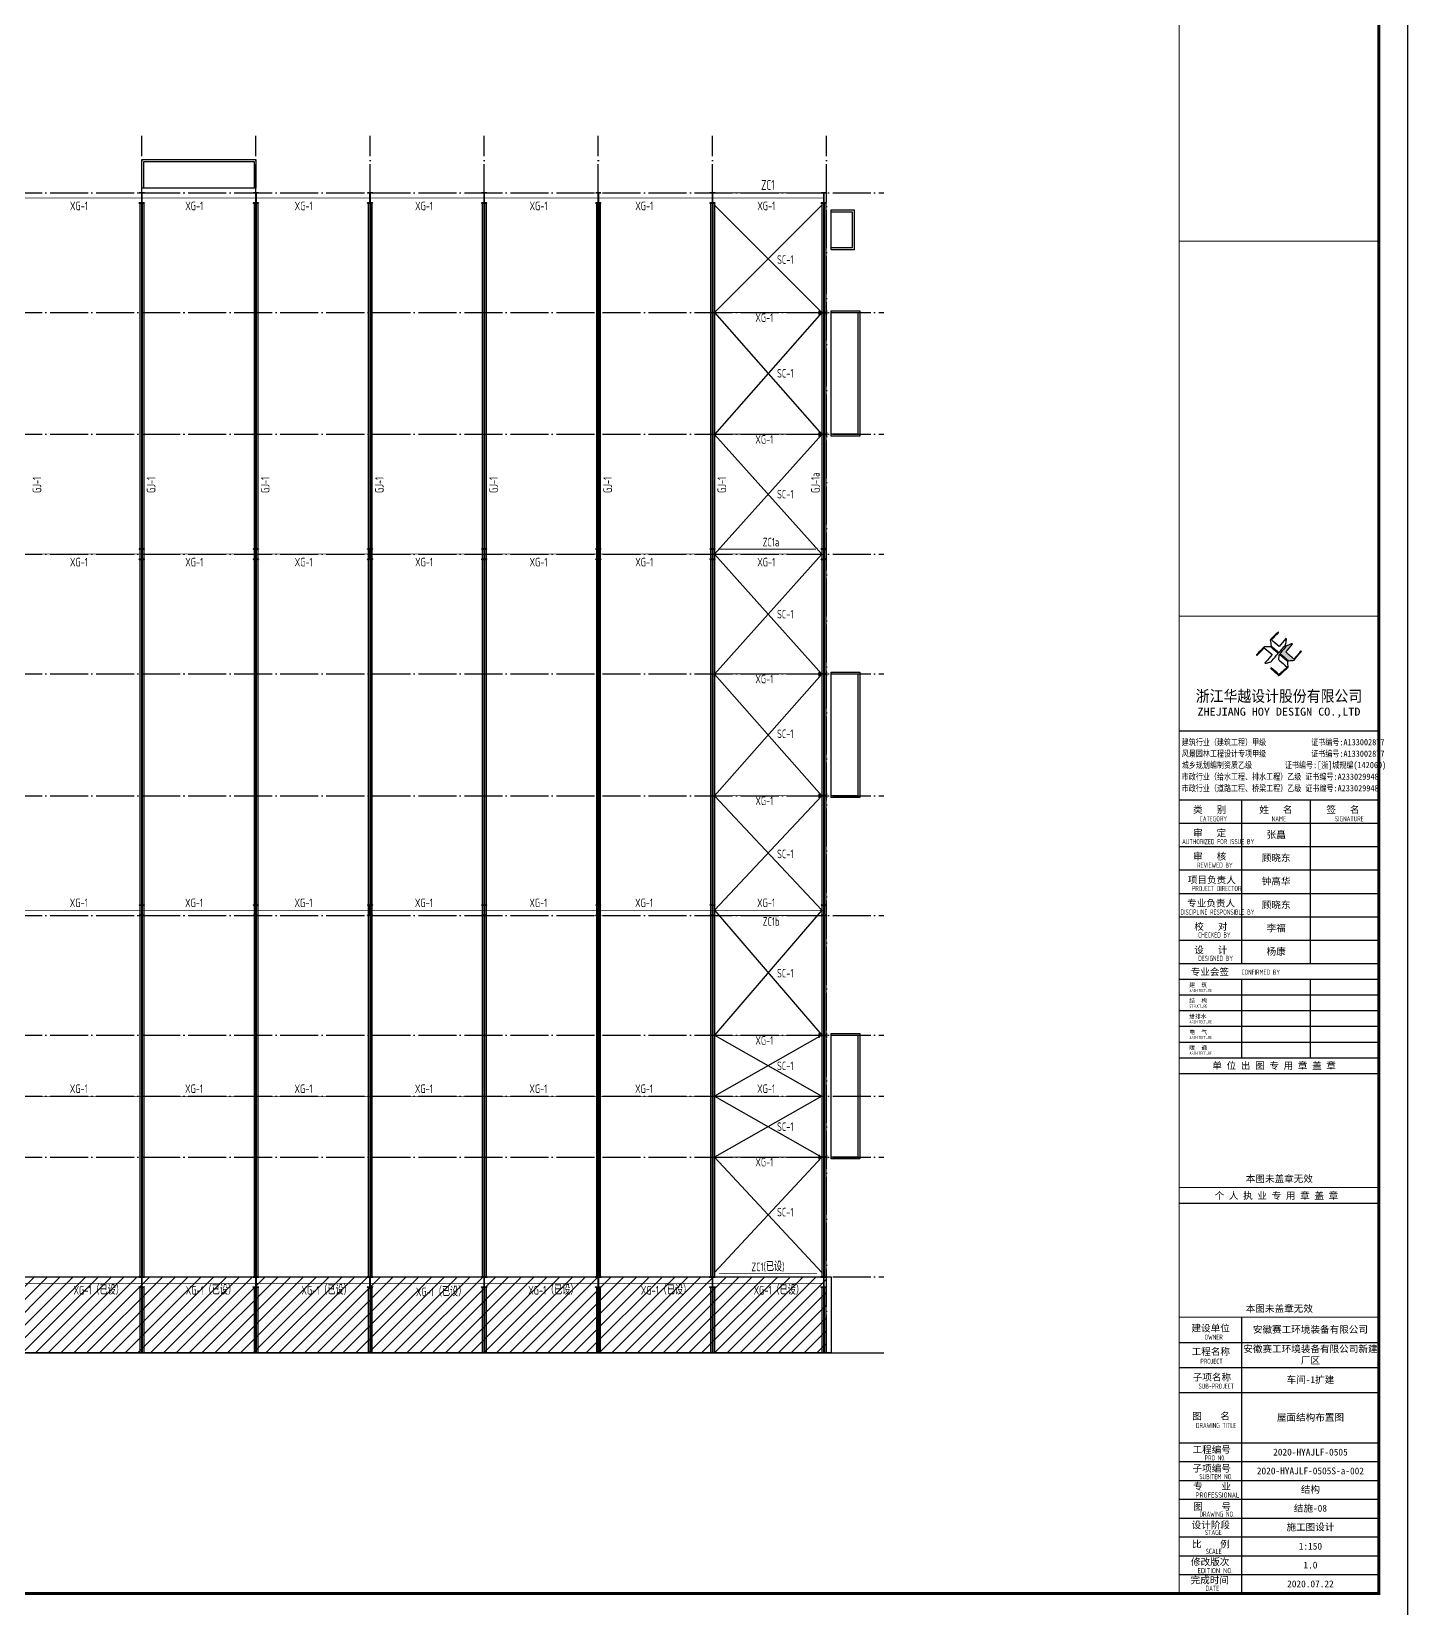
# Model space of a CAD drawing. Extents: x 2303022 to 2899168, y 17226141 to 18257813.
# Drawn here: x 2457521 to 2529847, y 17676006 to 17758917 of the extents above; entities that cross this region are included whole.
import ezdxf
from ezdxf.enums import TextEntityAlignment as Align

# ---------------------------------------------------------------- set-up
doc = ezdxf.new("R2010")
doc.units = 0
doc.header["$LTSCALE"] = 1000
doc.header["$MEASUREMENT"] = 0
doc.linetypes.add('DOTE', pattern=[2.42, 2, -0.2, 0.02, -0.2])
for name, color, linetype in [('0 -  屋顶线', 150, 'Continuous'), ('3T_WOOD', 21, 'Continuous'), ('DIM_LEAD', 145, 'Continuous'), ('DIM_SYMB', 165, 'Continuous'), ('DOTE', 1, 'DOTE'), ('PUB_TEXT', 7, 'Continuous'), ('PUB_TITLE', 4, 'Continuous'), ('TK', 4, 'Continuous')]:
    doc.layers.add(name, color=color, linetype=linetype)
doc.layers.add('Pkpm_柱子', color=3, linetype='Continuous', lineweight=35)
doc.styles.add('-宋体', font='', dxfattribs={"width": 0.8})
doc.styles.add('HT', font='simhei.ttf', dxfattribs={"width": 0.7})
doc.styles.add('TSSD_Dimension', font='Tssdeng.shx', dxfattribs={"width": 0.7, "bigfont": 'hztxt.shx'})
doc.styles.add('TSSD_REIN', font='tssdeng.shx', dxfattribs={"width": 0.7, "bigfont": 'tssdchn.shx'})
doc.styles.add('图签宋体', font='', dxfattribs={"height": 300})
doc.styles.add('图签黑体', font='simhei.ttf', dxfattribs={"height": 550})
doc.styles.get('-宋体').set_extended_font_data('SimSun')
doc.styles.get('图签宋体').set_extended_font_data('NSimSun')

# ---------------------------------------------------------------- blocks, each defined once
blk = doc.blocks.new('3QW423213321321')
at = {"color": 35, "linetype": 'ByBlock', "ltscale": 3}
for p, q in [((2391365, 17749890), (2391365, 17693440)), ((2391445, 17749890), (2391445, 17693440)), ((2391485, 17749890), (2391485, 17693440)), ((2391565, 17749890), (2391565, 17693440)), ((2391365, 17692890), (2391365, 17689440)), ((2391445, 17692890), (2391445, 17689440)), ((2391485, 17692890), (2391485, 17689440)), ((2391565, 17692890), (2391565, 17689440))]:
    blk.add_line(p, q, dxfattribs=at)
blk = doc.blocks.new('2Q31A321321')
at = {"layer": 'PUB_TEXT', "style": 'TSSD_Dimension', "width": 0.7}
for p in [(2394167, 17749521), (2399619, 17749521), (2405429, 17749521), (2411509, 17749521), (2417632, 17749521), (2423581, 17749521), (2429563, 17749521), (2435554, 17749521), (2441576, 17749521), (2447526, 17749521), (2453509, 17749521), (2459541, 17749521), (2465602, 17749521), (2471353, 17749521), (2477682, 17749521), (2483700, 17749521), (2489256, 17749521), (2495671, 17749521)]:
    blk.add_text('XG-1', height=450, dxfattribs=at).set_placement(p)
blk = doc.blocks.new('A$C053D6479')
at = {"layer": 'PUB_TITLE'}
h = blk.add_hatch(color=256, dxfattribs=at)
h.dxf.hatch_style = 1
edge = h.paths.add_edge_path()
edge.add_spline(control_points=[(1026, 827), (1105, 920), (1188, 1008), (1266, 1102)], knot_values=[13, 13, 13, 13, 14, 14, 14, 14], degree=3, periodic=0)
edge.add_spline(control_points=[(1266, 1102), (1258, 1111), (1249, 1119), (1239, 1116)], knot_values=[12, 12, 12, 12, 13, 13, 13, 13], degree=3, periodic=0)
edge.add_spline(control_points=[(1239, 1116), (1210, 1107), (1179, 1092), (1144, 1077)], knot_values=[11, 11, 11, 11, 12, 12, 12, 12], degree=3, periodic=0)
edge.add_spline(control_points=[(1144, 1077), (1109, 1063), (1069, 1053), (1047, 1038)], knot_values=[10, 10, 10, 10, 11, 11, 11, 11], degree=3, periodic=0)
edge.add_spline(control_points=[(1047, 1038), (1028, 1026), (1007, 992), (991, 972)], knot_values=[9, 9, 9, 9, 10, 10, 10, 10], degree=3, periodic=0)
edge.add_spline(control_points=[(991, 972), (942, 913), (899, 868), (849, 810)], knot_values=[8, 8, 8, 8, 9, 9, 9, 9], degree=3, periodic=0)
edge.add_spline(control_points=[(849, 810), (842, 801), (822, 776), (822, 775)], knot_values=[7, 7, 7, 7, 8, 8, 8, 8], degree=3, periodic=0)
edge.add_spline(control_points=[(822, 775), (823, 771), (848, 752), (859, 744)], knot_values=[6, 6, 6, 6, 7, 7, 7, 7], degree=3, periodic=0)
edge.add_spline(control_points=[(859, 744), (949, 670), (1035, 592), (1122, 521)], knot_values=[5, 5, 5, 5, 6, 6, 6, 6], degree=3, periodic=0)
edge.add_spline(control_points=[(1122, 521), (1153, 527), (1185, 530), (1217, 533)], knot_values=[4, 4, 4, 4, 5, 5, 5, 5], degree=3, periodic=0)
edge.add_spline(control_points=[(1217, 533), (1246, 535), (1293, 532), (1316, 542)], knot_values=[3, 3, 3, 3, 4, 4, 4, 4], degree=3, periodic=0)
edge.add_spline(control_points=[(1316, 542), (1327, 547), (1338, 565), (1349, 579)], knot_values=[2, 2, 2, 2, 3, 3, 3, 3], degree=3, periodic=0)
edge.add_spline(control_points=[(1349, 579), (1423, 670), (1507, 759), (1572, 848)], knot_values=[1, 1, 1, 1, 2, 2, 2, 2], degree=3, periodic=0)
edge.add_spline(control_points=[(1572, 848), (1564, 852), (1561, 861), (1551, 862)], knot_values=[0, 0, 0, 0, 1, 1, 1, 1], degree=3, periodic=0)
edge.add_spline(control_points=[(1551, 862), (1469, 769), (1393, 671), (1310, 579)], knot_values=[15, 15, 15, 15, 16, 16, 16, 16], degree=3, periodic=0)
edge.add_spline(control_points=[(1310, 579), (1216, 662), (1118, 742), (1026, 827)], knot_values=[14, 14, 14, 14, 15, 15, 15, 15], degree=3, periodic=0)
at = {"layer": 'TK'}
for points, knots in [([(1031, 1298), (1066, 1286), (1054, 1262), (1045, 1224), (1036, 1188), (1031, 1158), (1024, 1121), (1020, 1104), (1017, 1085), (1012, 1071), (1004, 1052), (976, 1026), (956, 1003), (906, 946), (866, 899), (814, 839), (806, 829), (789, 806), (787, 806), (777, 804), (728, 856), (719, 864), (651, 922), (580, 978), (514, 1036), (509, 1106), (488, 1176), (479, 1247), (570, 1343), (663, 1436), (758, 1526), (764, 1523), (768, 1518), (774, 1515), (693, 1422), (599, 1343), (520, 1249), (607, 1171), (698, 1096), (789, 1021), (874, 1109), (950, 1206), (1031, 1298)], [0, 0, 0, 0, 1, 1, 1, 2, 2, 2, 3, 3, 3, 4, 4, 4, 5, 5, 5, 6, 6, 6, 7, 7, 7, 8, 8, 8, 9, 9, 9, 10, 10, 10, 11, 11, 11, 12, 12, 12, 13, 13, 13, 14, 14, 14, 14]), ([(1551, 862), (1561, 861), (1564, 852), (1572, 848), (1507, 759), (1423, 670), (1349, 579), (1338, 565), (1327, 547), (1316, 542), (1293, 532), (1246, 535), (1217, 533), (1185, 530), (1153, 527), (1122, 521), (1035, 592), (949, 670), (859, 744), (848, 752), (823, 771), (822, 775), (822, 776), (842, 801), (849, 810), (899, 868), (942, 913), (991, 972), (1007, 992), (1028, 1026), (1047, 1038), (1069, 1053), (1109, 1063), (1144, 1077), (1179, 1092), (1210, 1107), (1239, 1116), (1249, 1119), (1258, 1111), (1266, 1102), (1188, 1008), (1105, 920), (1026, 827), (1118, 742), (1216, 662), (1310, 579), (1393, 671), (1469, 769), (1551, 862)], [0, 0, 0, 0, 1, 1, 1, 2, 2, 2, 3, 3, 3, 4, 4, 4, 5, 5, 5, 6, 6, 6, 7, 7, 7, 8, 8, 8, 9, 9, 9, 10, 10, 10, 11, 11, 11, 12, 12, 12, 13, 13, 13, 14, 14, 14, 15, 15, 15, 16, 16, 16, 16]), ([(555, 949), (624, 891), (699, 833), (760, 773), (689, 691), (614, 604), (539, 517), (529, 505), (516, 487), (506, 482), (492, 475), (469, 472), (452, 467), (416, 456), (383, 448), (342, 438), (323, 433), (297, 422), (293, 440), (291, 452), (313, 470), (322, 480), (400, 566), (477, 652), (553, 736), (460, 815), (366, 894), (270, 970), (183, 883), (101, 791), (16, 703), (-18, 714), (9, 735), (28, 755), (103, 838), (192, 930), (266, 1005), (319, 1009), (387, 1005), (442, 1007), (456, 1008), (472, 1011), (485, 1007), (507, 1000), (534, 967), (555, 949)], [0, 0, 0, 0, 1, 1, 1, 2, 2, 2, 3, 3, 3, 4, 4, 4, 5, 5, 5, 6, 6, 6, 7, 7, 7, 8, 8, 8, 9, 9, 9, 10, 10, 10, 11, 11, 11, 12, 12, 12, 13, 13, 13, 14, 14, 14, 15, 15, 15, 15]), ([(1097, 490), (1100, 425), (1106, 361), (1107, 294), (1018, 207), (925, 121), (830, 33), (818, 21), (800, 0), (787, 0), (768, -1), (725, 49), (712, 60), (662, 103), (616, 143), (568, 186), (545, 207), (518, 224), (499, 250), (501, 259), (511, 261), (516, 267), (609, 192), (696, 111), (785, 33), (883, 118), (977, 208), (1070, 298), (992, 373), (892, 456), (803, 534), (791, 544), (768, 561), (766, 569), (761, 588), (776, 634), (780, 655), (785, 690), (788, 721), (795, 746), (897, 661), (998, 576), (1097, 490)], [0, 0, 0, 0, 1, 1, 1, 2, 2, 2, 3, 3, 3, 4, 4, 4, 5, 5, 5, 6, 6, 6, 7, 7, 7, 8, 8, 8, 9, 9, 9, 10, 10, 10, 11, 11, 11, 12, 12, 12, 13, 13, 13, 14, 14, 14, 14])]:
    blk.add_open_spline(points, degree=3, knots=knots, dxfattribs=at)
blk = doc.blocks.new('GeYuanFrame_73468082', base_point=(20.09, 4.53))
at = {"layer": 'PUB_TITLE'}
for points in [[(1013.09, 235.33), (1013.09, 292.73)], [(1037.09, 235.33), (1037.09, 292.73)], [(1013.09, 202.33), (1013.09, 229.83)], [(1037.09, 202.33), (1037.09, 229.83)], [(1013.09, 14.53), (1013.09, 111.33)]]:
    blk.add_lwpolyline(points, dxfattribs=at)
at = {"layer": 'TK'}
for p, q in [((991.09, 316.93), (1061.09, 316.93)), ((991.09, 284.53), (1061.09, 284.53)), ((991.09, 276.33), (1061.09, 276.33)), ((991.09, 268.13), (1061.09, 268.13)), ((991.09, 259.93), (1061.09, 259.93)), ((991.09, 251.73), (1061.09, 251.73)), ((991.09, 243.53), (1061.09, 243.53)), ((991.09, 235.33), (1061.09, 235.33)), ((991.09, 235.33), (1061.09, 235.33)), ((991.09, 102.53), (1061.09, 102.53)), ((991.09, 93.73), (1061.09, 93.73)), ((991.09, 84.93), (1013.09, 84.93)), ((991.09, 84.93), (1061.09, 84.93)), ((991.09, 67.37), (1061.09, 67.37)), ((991.09, 67.33), (1061.09, 67.33)), ((991.09, 60.77), (1061.09, 60.77)), ((991.09, 54.17), (1061.09, 54.17)), ((991.09, 47.57), (1061.09, 47.57)), ((991.09, 40.97), (1061.09, 40.97)), ((991.09, 34.37), (1061.09, 34.37)), ((991.09, 27.77), (1061.09, 27.77)), ((991.09, 21.17), (1061.09, 21.17)), ((991.09, 14.53), (1061.09, 14.53))]:
    blk.add_line(p, q, dxfattribs=at)
blk.add_lwpolyline([(20.09, 4.53), (20.09, 598.53), (1071.09, 598.53), (1071.09, 4.53)], close=True, dxfattribs=at)
at = {"layer": 'TK', "const_width": 1}
blk.add_lwpolyline([(45.09, 588.53), (1061.09, 588.53), (1061.09, 14.53), (45.09, 14.53)], close=True, dxfattribs=at)
at = {"layer": 'TK'}
for points, const_width in [([(991.09, 588.53), (991.09, 14.53)], 0.4), ([(991.09, 488.5), (1061.09, 488.5)], 0.35), ([(991.09, 357.14), (1061.09, 357.14)], 0.35), ([(991.09, 292.73), (1061.09, 292.73)], 0.35), ([(991.09, 292.73), (1061.09, 292.73)], 0.35), ([(991.09, 235.33), (1061.09, 235.33)], 0.35), ([(991.09, 202.33), (1061.09, 202.33)], 0.35), ([(991.09, 156.83), (1061.09, 156.83)], 0.35), ([(991.09, 111.33), (1061.09, 111.33)], 0.35), ([(991.09, 67.37), (1061.09, 67.37)], 0.35)]:
    blk.add_lwpolyline(points, dxfattribs=dict(at, const_width=const_width))
for points in [[(991.09, 292.73), (1061.09, 292.73)], [(991.09, 235.33), (1061.09, 235.33)], [(991.09, 229.83), (1061.09, 229.83)], [(991.09, 224.33), (1061.09, 224.33)], [(991.09, 218.83), (1061.09, 218.83)], [(991.09, 213.33), (1061.09, 213.33)], [(991.09, 207.83), (1061.09, 207.83)], [(991.09, 202.33), (1061.09, 202.33)], [(991.09, 196.83), (1061.09, 196.83)], [(991.09, 151.33), (1061.09, 151.33)]]:
    blk.add_lwpolyline(points, dxfattribs=at)
at = {"layer": 'PUB_TITLE', "xscale": 0.01000000000021828, "yscale": 0.01000000000021828, "zscale": 0.01}
blk.add_blockref('A$C053D6479', (1018.19, 336.27), dxfattribs=at)
at = {"layer": 'TK'}
for s, height, style, width, p in [('浙江华越设计股份有限公司', 3.96, 'HT', 0.9, (1026.07, 329.16)), ('ZHEJIANG HOY DESIGN CO.,LTD', 2.8, '图签黑体', 1.11, (1026.06, 323.29))]:
    blk.add_text(s, height=height, dxfattribs=dict(at, style=style, width=width)).set_placement(p, align=Align.MIDDLE)
for s, height, style, width, p in [('建筑行业（建筑工程）甲级           证书编号:A133002877', 2.2, '-宋体', 0.8, (992, 311.83)), ('风景园林工程设计专项甲级           证书编号:A133002877', 2.2, '-宋体', 0.8, (992, 307.81)), ('城乡规划编制资质乙级        证书编号:[浙]城规编(142069)', 2.2, '-宋体', 0.8, (992, 303.82)), ('市政行业（给水工程、排水工程）乙级 证书编号:A233029948', 2.2, '-宋体', 0.8, (992, 299.74)), ('市政行业（道路工程、桥梁工程）乙级 证书编号:A233029948', 2.2, '-宋体', 0.8, (992, 295.69)), ('CATEGORY', 1.8, 'TSSD_REIN', 0.7, (998.32, 285.17)), ('NAME', 1.8, 'TSSD_REIN', 0.7, (1023.51, 285.17)), ('SIGNATURE', 1.8, 'TSSD_REIN', 0.7, (1045.66, 285.17)), ('AUTHORIZED FOR ISSUE BY', 1.8, 'TSSD_REIN', 0.7, (992.12, 277.17)), ('REVIEWED BY', 1.8, 'TSSD_REIN', 0.7, (997.36, 268.91)), ('PROJECT DIRECTOR', 1.8, 'TSSD_REIN', 0.7, (995.55, 260.74)), ('DISCIPLINE RESPONSIBLE BY', 1.8, 'TSSD_REIN', 0.7, (991.57, 252.48)), ('CHECKED BY', 1.8, 'TSSD_REIN', 0.7, (997.75, 244.44)), ('DESIGNED BY', 1.8, 'TSSD_REIN', 0.7, (997.76, 236.27)), ('CONFIRMED BY', 1.8, 'TSSD_REIN', 0.7, (1012.94, 231.42)), ('ARCHITECTURE', 1.08, 'TSSD_REIN', 0.7, (994.65, 225.34)), ('STRUCTURE', 1.08, 'TSSD_REIN', 0.7, (994.65, 219.84)), ('ARCHITECTURE', 1.08, 'TSSD_REIN', 0.7, (994.65, 214.34)), ('ARCHITECTURE', 1.08, 'TSSD_REIN', 0.7, (994.65, 208.84)), ('ARCHITECTURE', 1.08, 'TSSD_REIN', 0.7, (994.65, 203.34)), ('OWNER', 1.8, 'TSSD_REIN', 0.7, (999.98, 103.48)), ('PROJECT', 1.8, 'TSSD_REIN', 0.7, (998.52, 95.02)), ('SUB-PROJECT', 1.8, 'TSSD_REIN', 0.7, (997.86, 86.3)), ('DRAWING TITLE', 1.8, 'TSSD_REIN', 0.7, (996.97, 72.53)), ('PRO N0.', 1.8, 'TSSD_REIN', 0.7, (1000.01, 61.15)), ('SUBITEM NO.', 1.8, 'TSSD_REIN', 0.7, (998.15, 54.58)), ('PROFESSIONAL', 1.8, 'TSSD_REIN', 0.8, (996.88, 48.15)), ('DRAWING NO.', 1.8, 'TSSD_REIN', 0.7, (998.19, 41.45)), ('STAGE', 1.8, 'TSSD_REIN', 0.7, (1000.09, 35.03)), ('SCALE', 1.8, 'TSSD_REIN', 0.7, (1000.38, 28.42)), ('EDITION NO.', 1.8, 'TSSD_REIN', 0.8, (997.53, 21.64)), ('DATE', 1.8, 'TSSD_REIN', 0.7, (1000.33, 15.45))]:
    blk.add_text(s, height=height, dxfattribs=dict(at, style=style, width=width)).set_placement(p)
at = {"layer": 'TK', "style": '图签宋体'}
for s, height, p in [('类   别', 2.4, (995.97, 288.09)), ('姓   名', 2.4, (1019.2, 288.09)), ('签   名', 2.4, (1042.68, 288.09)), ('审   定', 2.4, (995.97, 279.89)), ('审   核', 2.4, (995.97, 271.69)), ('项目负责人', 2.4, (994.13, 263.49)), ('专业负责人', 2.4, (993.89, 255.29)), ('校   对', 2.4, (996.38, 247.09)), ('设   计', 2.4, (996.36, 238.89)), ('专业会签', 2.4, (995.12, 231.24)), ('建  筑', 1.44, (994.61, 227.11)), ('结  构', 1.44, (994.61, 221.61)), ('给排水', 1.44, (994.61, 216.11)), ('电  气', 1.44, (994.61, 210.61)), ('暖  通', 1.44, (994.61, 205.11)), ('单 位 出 图 专 用 章 盖 章', 2.4, (1002.72, 198.35)), ('本图未盖章无效', 2.4, (1014.43, 158.7)), ('个 人 执 业 专 用 章 盖 章', 2.4, (1003.52, 152.77)), ('本图未盖章无效', 2.4, (1014.43, 113.2)), ('建设单位', 2.4, (995.39, 106.33)), ('工程名称', 2.4, (995.47, 98.12)), ('子项名称', 2.4, (995.85, 89.14)), ('图    名', 2.4, (995.63, 75.5)), ('工程编号', 2.4, (995.77, 63.77)), ('子项编号', 2.4, (995.77, 57.19)), ('专    业', 2.4, (996.01, 50.88)), ('图    号', 2.4, (996.02, 43.77)), ('设计阶段', 2.4, (995.45, 37.32)), ('比    例', 2.4, (995.59, 30.63)), ('修改版次', 2.4, (995.24, 24.41)), ('完成时间', 2.4, (995.11, 18.02))]:
    blk.add_text(s, height=height, dxfattribs=at).set_placement(p)
at = {"layer": 'TK', "char_height": 2.4, "attachment_point": 5, "style": '图签宋体'}
for s, insert, width in [('张矗', (1025.09, 280.4), 24), ('顾晓东', (1025.09, 272.23), 24), ('钟高华', (1025.09, 264.03), 24), ('顾晓东', (1025.09, 255.76), 24), ('李福', (1025.09, 247.63), 24), ('杨康', (1025.09, 239.43), 24), ('安徽赛工环境装备有限公司', (1037.09, 106.93), 48), ('安徽赛工环境装备有限公司新建厂区', (1037.09, 98.13), 48), ('车间-1扩建', (1037.09, 89.33), 48), ('屋面结构布置图', (1037.09, 76.13), 48), ('2020-HYAJLF-0505', (1037.09, 64.07), 48), ('2020-HYAJLF-0505S-a-002', (1037.09, 57.47), 48), ('结构', (1037.09, 50.87), 48), ('结施-08', (1037.09, 44.27), 48), ('施工图设计', (1037.09, 37.67), 48), ('1:150', (1037.09, 31.07), 48), ('1.0', (1037.09, 24.47), 48), ('2020.07.22', (1037.09, 17.88), 48)]:
    blk.add_mtext(s, dxfattribs=dict(at, insert=insert, width=width))

msp = doc.modelspace()

# ---------------------------------------------------------------- hatches: boundary and pattern name
h = msp.add_hatch()
h.set_pattern_fill('ANSI31', color=250, scale=300, style=0)
h.set_pattern_definition([(45, (310522.7, -1193363.1), (-336.759605, 336.759605), [])])
h.paths.add_polyline_path([(2499314.6, 17693440.1), (2391314.6, 17693440.1), (2391314.6, 17689440.1), (2445201.1, 17689440.1), (2445277.6, 17689650.1), (2445351.6, 17689230.1), (2445426.1, 17689440.1), (2499314.6, 17689440.1)])
h.paths.add_polyline_path([(2444107.4, 17691018.1), (2444863.5, 17691018.1), (2444863.5, 17692265.6), (2444107.4, 17692265.6)], flags=24)
h.paths.add_polyline_path([(2442734.1, 17690994.4), (2444535.6, 17690994.4), (2444535.6, 17692315.9), (2442734.1, 17692315.9)], flags=24)
h.paths.add_polyline_path([(2441725.7, 17691018.1), (2443162.2, 17691018.1), (2443162.2, 17692265.6), (2441725.7, 17692265.6)], flags=24)
h.paths.add_polyline_path([(2440347.6, 17690978.2), (2442158.6, 17690978.2), (2442158.6, 17692328.2), (2440347.6, 17692328.2)], flags=24)
at = {"layer": 'Pkpm_柱子'}
for points in [[(2463444.6, 17749890.1), (2463444.6, 17749902.1), (2463319.6, 17749902.1), (2463319.6, 17750428.1), (2463444.6, 17750428.1), (2463444.6, 17750440.1), (2463184.6, 17750440.1), (2463184.6, 17750428.1), (2463309.6, 17750428.1), (2463309.6, 17749902.1), (2463184.6, 17749902.1), (2463184.6, 17749890.1)], [(2469444.6, 17749890.1), (2469444.6, 17749902.1), (2469319.6, 17749902.1), (2469319.6, 17750428.1), (2469444.6, 17750428.1), (2469444.6, 17750440.1), (2469184.6, 17750440.1), (2469184.6, 17750428.1), (2469309.6, 17750428.1), (2469309.6, 17749902.1), (2469184.6, 17749902.1), (2469184.6, 17749890.1)], [(2475444.6, 17749890.1), (2475444.6, 17749902.1), (2475319.6, 17749902.1), (2475319.6, 17750428.1), (2475444.6, 17750428.1), (2475444.6, 17750440.1), (2475184.6, 17750440.1), (2475184.6, 17750428.1), (2475309.6, 17750428.1), (2475309.6, 17749902.1), (2475184.6, 17749902.1), (2475184.6, 17749890.1)], [(2481444.6, 17749890.1), (2481444.6, 17749902.1), (2481319.6, 17749902.1), (2481319.6, 17750428.1), (2481444.6, 17750428.1), (2481444.6, 17750440.1), (2481184.6, 17750440.1), (2481184.6, 17750428.1), (2481309.6, 17750428.1), (2481309.6, 17749902.1), (2481184.6, 17749902.1), (2481184.6, 17749890.1)], [(2487444.6, 17749890.1), (2487444.6, 17749902.1), (2487319.6, 17749902.1), (2487319.6, 17750428.1), (2487444.6, 17750428.1), (2487444.6, 17750440.1), (2487184.6, 17750440.1), (2487184.6, 17750428.1), (2487309.6, 17750428.1), (2487309.6, 17749902.1), (2487184.6, 17749902.1), (2487184.6, 17749890.1)], [(2493444.6, 17749890.1), (2493444.6, 17749902.1), (2493319.6, 17749902.1), (2493319.6, 17750428.1), (2493444.6, 17750428.1), (2493444.6, 17750440.1), (2493184.6, 17750440.1), (2493184.6, 17750428.1), (2493309.6, 17750428.1), (2493309.6, 17749902.1), (2493184.6, 17749902.1), (2493184.6, 17749890.1)], [(2499294.6, 17749890.1), (2499294.6, 17749902.1), (2499169.6, 17749902.1), (2499169.6, 17750428.1), (2499294.6, 17750428.1), (2499294.6, 17750440.1), (2499034.6, 17750440.1), (2499034.6, 17750428.1), (2499159.6, 17750428.1), (2499159.6, 17749902.1), (2499034.6, 17749902.1), (2499034.6, 17749890.1)], [(2498914.6, 17744240.1), (2498926.6, 17744240.1), (2498926.6, 17744145.1), (2499302.6, 17744145.1), (2499302.6, 17744240.1), (2499314.6, 17744240.1), (2499314.6, 17744040.1), (2499302.6, 17744040.1), (2499302.6, 17744135.1), (2498926.6, 17744135.1), (2498926.6, 17744040.1), (2498914.6, 17744040.1)], [(2498914.6, 17737840.1), (2498926.6, 17737840.1), (2498926.6, 17737745.1), (2499302.6, 17737745.1), (2499302.6, 17737840.1), (2499314.6, 17737840.1), (2499314.6, 17737640.1), (2499302.6, 17737640.1), (2499302.6, 17737735.1), (2498926.6, 17737735.1), (2498926.6, 17737640.1), (2498914.6, 17737640.1)], [(2463444.6, 17731165.1), (2463444.6, 17731177.1), (2463319.6, 17731177.1), (2463319.6, 17731703.1), (2463444.6, 17731703.1), (2463444.6, 17731715.1), (2463184.6, 17731715.1), (2463184.6, 17731703.1), (2463309.6, 17731703.1), (2463309.6, 17731177.1), (2463184.6, 17731177.1), (2463184.6, 17731165.1)], [(2469444.6, 17731165.1), (2469444.6, 17731177.1), (2469319.6, 17731177.1), (2469319.6, 17731703.1), (2469444.6, 17731703.1), (2469444.6, 17731715.1), (2469184.6, 17731715.1), (2469184.6, 17731703.1), (2469309.6, 17731703.1), (2469309.6, 17731177.1), (2469184.6, 17731177.1), (2469184.6, 17731165.1)], [(2475444.6, 17731165.1), (2475444.6, 17731177.1), (2475319.6, 17731177.1), (2475319.6, 17731703.1), (2475444.6, 17731703.1), (2475444.6, 17731715.1), (2475184.6, 17731715.1), (2475184.6, 17731703.1), (2475309.6, 17731703.1), (2475309.6, 17731177.1), (2475184.6, 17731177.1), (2475184.6, 17731165.1)], [(2481444.6, 17731165.1), (2481444.6, 17731177.1), (2481319.6, 17731177.1), (2481319.6, 17731703.1), (2481444.6, 17731703.1), (2481444.6, 17731715.1), (2481184.6, 17731715.1), (2481184.6, 17731703.1), (2481309.6, 17731703.1), (2481309.6, 17731177.1), (2481184.6, 17731177.1), (2481184.6, 17731165.1)], [(2487444.6, 17731165.1), (2487444.6, 17731177.1), (2487319.6, 17731177.1), (2487319.6, 17731703.1), (2487444.6, 17731703.1), (2487444.6, 17731715.1), (2487184.6, 17731715.1), (2487184.6, 17731703.1), (2487309.6, 17731703.1), (2487309.6, 17731177.1), (2487184.6, 17731177.1), (2487184.6, 17731165.1)], [(2493444.6, 17731165.1), (2493444.6, 17731177.1), (2493319.6, 17731177.1), (2493319.6, 17731703.1), (2493444.6, 17731703.1), (2493444.6, 17731715.1), (2493184.6, 17731715.1), (2493184.6, 17731703.1), (2493309.6, 17731703.1), (2493309.6, 17731177.1), (2493184.6, 17731177.1), (2493184.6, 17731165.1)], [(2499294.6, 17731165.1), (2499294.6, 17731177.1), (2499169.6, 17731177.1), (2499169.6, 17731703.1), (2499294.6, 17731703.1), (2499294.6, 17731715.1), (2499034.6, 17731715.1), (2499034.6, 17731703.1), (2499159.6, 17731703.1), (2499159.6, 17731177.1), (2499034.6, 17731177.1), (2499034.6, 17731165.1)], [(2498914.6, 17725240.1), (2498926.6, 17725240.1), (2498926.6, 17725145.1), (2499302.6, 17725145.1), (2499302.6, 17725240.1), (2499314.6, 17725240.1), (2499314.6, 17725040.1), (2499302.6, 17725040.1), (2499302.6, 17725135.1), (2498926.6, 17725135.1), (2498926.6, 17725040.1), (2498914.6, 17725040.1)], [(2498914.6, 17718840.1), (2498926.6, 17718840.1), (2498926.6, 17718745.1), (2499302.6, 17718745.1), (2499302.6, 17718840.1), (2499314.6, 17718840.1), (2499314.6, 17718640.1), (2499302.6, 17718640.1), (2499302.6, 17718735.1), (2498926.6, 17718735.1), (2498926.6, 17718640.1), (2498914.6, 17718640.1)], [(2463444.6, 17712440.1), (2463444.6, 17712452.1), (2463319.6, 17712452.1), (2463319.6, 17712978.1), (2463444.6, 17712978.1), (2463444.6, 17712990.1), (2463184.6, 17712990.1), (2463184.6, 17712978.1), (2463309.6, 17712978.1), (2463309.6, 17712452.1), (2463184.6, 17712452.1), (2463184.6, 17712440.1)], [(2469444.6, 17712440.1), (2469444.6, 17712452.1), (2469319.6, 17712452.1), (2469319.6, 17712978.1), (2469444.6, 17712978.1), (2469444.6, 17712990.1), (2469184.6, 17712990.1), (2469184.6, 17712978.1), (2469309.6, 17712978.1), (2469309.6, 17712452.1), (2469184.6, 17712452.1), (2469184.6, 17712440.1)], [(2475444.6, 17712440.1), (2475444.6, 17712452.1), (2475319.6, 17712452.1), (2475319.6, 17712978.1), (2475444.6, 17712978.1), (2475444.6, 17712990.1), (2475184.6, 17712990.1), (2475184.6, 17712978.1), (2475309.6, 17712978.1), (2475309.6, 17712452.1), (2475184.6, 17712452.1), (2475184.6, 17712440.1)], [(2481444.6, 17712440.1), (2481444.6, 17712452.1), (2481319.6, 17712452.1), (2481319.6, 17712978.1), (2481444.6, 17712978.1), (2481444.6, 17712990.1), (2481184.6, 17712990.1), (2481184.6, 17712978.1), (2481309.6, 17712978.1), (2481309.6, 17712452.1), (2481184.6, 17712452.1), (2481184.6, 17712440.1)], [(2487444.6, 17712440.1), (2487444.6, 17712452.1), (2487319.6, 17712452.1), (2487319.6, 17712978.1), (2487444.6, 17712978.1), (2487444.6, 17712990.1), (2487184.6, 17712990.1), (2487184.6, 17712978.1), (2487309.6, 17712978.1), (2487309.6, 17712452.1), (2487184.6, 17712452.1), (2487184.6, 17712440.1)], [(2493444.6, 17712440.1), (2493444.6, 17712452.1), (2493319.6, 17712452.1), (2493319.6, 17712978.1), (2493444.6, 17712978.1), (2493444.6, 17712990.1), (2493184.6, 17712990.1), (2493184.6, 17712978.1), (2493309.6, 17712978.1), (2493309.6, 17712452.1), (2493184.6, 17712452.1), (2493184.6, 17712440.1)], [(2499294.6, 17712440.1), (2499294.6, 17712452.1), (2499169.6, 17712452.1), (2499169.6, 17712978.1), (2499294.6, 17712978.1), (2499294.6, 17712990.1), (2499034.6, 17712990.1), (2499034.6, 17712978.1), (2499159.6, 17712978.1), (2499159.6, 17712452.1), (2499034.6, 17712452.1), (2499034.6, 17712440.1)], [(2498914.6, 17706240.1), (2498926.6, 17706240.1), (2498926.6, 17706145.1), (2499302.6, 17706145.1), (2499302.6, 17706240.1), (2499314.6, 17706240.1), (2499314.6, 17706040.1), (2499302.6, 17706040.1), (2499302.6, 17706135.1), (2498926.6, 17706135.1), (2498926.6, 17706040.1), (2498914.6, 17706040.1)], [(2498914.6, 17699840.1), (2498926.6, 17699840.1), (2498926.6, 17699745.1), (2499302.6, 17699745.1), (2499302.6, 17699840.1), (2499314.6, 17699840.1), (2499314.6, 17699640.1), (2499302.6, 17699640.1), (2499302.6, 17699735.1), (2498926.6, 17699735.1), (2498926.6, 17699640.1), (2498914.6, 17699640.1)], [(2463464.6, 17692890.1), (2463464.6, 17692902.1), (2463319.6, 17692902.1), (2463319.6, 17693428.1), (2463464.6, 17693428.1), (2463464.6, 17693440.1), (2463164.6, 17693440.1), (2463164.6, 17693428.1), (2463309.6, 17693428.1), (2463309.6, 17692902.1), (2463164.6, 17692902.1), (2463164.6, 17692890.1)], [(2469464.6, 17692890.1), (2469464.6, 17692902.1), (2469319.6, 17692902.1), (2469319.6, 17693428.1), (2469464.6, 17693428.1), (2469464.6, 17693440.1), (2469164.6, 17693440.1), (2469164.6, 17693428.1), (2469309.6, 17693428.1), (2469309.6, 17692902.1), (2469164.6, 17692902.1), (2469164.6, 17692890.1)], [(2475464.6, 17692890.1), (2475464.6, 17692902.1), (2475319.6, 17692902.1), (2475319.6, 17693428.1), (2475464.6, 17693428.1), (2475464.6, 17693440.1), (2475164.6, 17693440.1), (2475164.6, 17693428.1), (2475309.6, 17693428.1), (2475309.6, 17692902.1), (2475164.6, 17692902.1), (2475164.6, 17692890.1)], [(2481464.6, 17692890.1), (2481464.6, 17692902.1), (2481319.6, 17692902.1), (2481319.6, 17693428.1), (2481464.6, 17693428.1), (2481464.6, 17693440.1), (2481164.6, 17693440.1), (2481164.6, 17693428.1), (2481309.6, 17693428.1), (2481309.6, 17692902.1), (2481164.6, 17692902.1), (2481164.6, 17692890.1)], [(2487464.6, 17692890.1), (2487464.6, 17692902.1), (2487319.6, 17692902.1), (2487319.6, 17693428.1), (2487464.6, 17693428.1), (2487464.6, 17693440.1), (2487164.6, 17693440.1), (2487164.6, 17693428.1), (2487309.6, 17693428.1), (2487309.6, 17692902.1), (2487164.6, 17692902.1), (2487164.6, 17692890.1)], [(2493464.6, 17692890.1), (2493464.6, 17692902.1), (2493319.6, 17692902.1), (2493319.6, 17693428.1), (2493464.6, 17693428.1), (2493464.6, 17693440.1), (2493164.6, 17693440.1), (2493164.6, 17693428.1), (2493309.6, 17693428.1), (2493309.6, 17692902.1), (2493164.6, 17692902.1), (2493164.6, 17692890.1)], [(2499314.6, 17692890.1), (2499314.6, 17692902.1), (2499169.6, 17692902.1), (2499169.6, 17693428.1), (2499314.6, 17693428.1), (2499314.6, 17693440.1), (2499014.6, 17693440.1), (2499014.6, 17693428.1), (2499159.6, 17693428.1), (2499159.6, 17692902.1), (2499014.6, 17692902.1), (2499014.6, 17692890.1)]]:
    msp.add_hatch(color=256, dxfattribs=at).paths.add_polyline_path(points)

# ---------------------------------------------------------------- linework, layer by layer
at = {"color": 4}
for points, const_width in [([(2391469.6, 17750165.1), (2499159.6, 17750165.1)], 35), ([(2499064.6, 17744140.1), (2493414.6, 17744140.1)], 50), ([(2499064.6, 17737740.1), (2493414.6, 17737740.1)], 50), ([(2391469.6, 17731440.1), (2499159.6, 17731440.1)], 35), ([(2499064.6, 17725140.1), (2493414.6, 17725140.1)], 50), ([(2499064.6, 17718740.1), (2493414.6, 17718740.1)], 50), ([(2391459.6, 17712715.1), (2499149.6, 17712715.1)], 35), ([(2499064.6, 17706140.1), (2493414.6, 17706140.1)], 50), ([(2391459.6, 17702940.1), (2499149.6, 17702940.1)], 35), ([(2499064.6, 17699740.1), (2493414.6, 17699740.1)], 50), ([(2391459.6, 17693095.2), (2499149.6, 17693095.2)], 35)]:
    msp.add_lwpolyline(points, dxfattribs=dict(at, const_width=const_width))
at = {"layer": '0 -  屋顶线'}
for points in [[(2463314.6, 17752180.1), (2469314.6, 17752180.1), (2469314.6, 17750680.1), (2463314.6, 17750680.1)], [(2463414.6, 17752080.1), (2469214.6, 17752080.1), (2469214.6, 17750680.1), (2463414.6, 17750680.1)], [(2500754.6, 17749540.1), (2500754.6, 17747440.1), (2499554.6, 17747440.1), (2499554.6, 17749540.1)], [(2500654.6, 17749440.1), (2500654.6, 17747540.1), (2499554.6, 17747540.1), (2499554.6, 17749440.1)], [(2501054.6, 17744240.1), (2501054.6, 17737640.1), (2499554.6, 17737640.1), (2499554.6, 17744240.1)], [(2500954.6, 17744140.1), (2500954.6, 17737740.1), (2499554.6, 17737740.1), (2499554.6, 17744140.1)], [(2501054.6, 17725240.1), (2501054.6, 17718640.1), (2499554.6, 17718640.1), (2499554.6, 17725240.1)], [(2500954.6, 17725140.1), (2500954.6, 17718740.1), (2499554.6, 17718740.1), (2499554.6, 17725140.1)], [(2501054.6, 17706240.1), (2501054.6, 17699640.1), (2499554.6, 17699640.1), (2499554.6, 17706240.1)], [(2500954.6, 17706140.1), (2500954.6, 17699740.1), (2499554.6, 17699740.1), (2499554.6, 17706140.1)]]:
    msp.add_lwpolyline(points, close=True, dxfattribs=at)
at = {"layer": '3T_WOOD', "color": 6}
for points in [[(2499064.6, 17749784.3), (2493414.6, 17744140.1), (2499064.6, 17737735.1), (2493414.6, 17731440.1), (2499064.6, 17725135.1), (2493414.6, 17718740.1), (2499064.6, 17712715.1), (2493414.6, 17706140.1), (2499064.6, 17702940.1), (2493414.6, 17699740.1), (2499064.6, 17693671.5)], [(2493414.6, 17749784.3), (2499064.6, 17744140.1), (2493414.6, 17737735.1), (2499064.6, 17731440.1), (2493414.6, 17725135.1), (2499064.6, 17718740.1), (2493414.6, 17712715.1), (2499064.6, 17706140.1), (2493414.6, 17702940.1), (2499064.6, 17699740.1), (2493414.6, 17693671.5)]]:
    msp.add_lwpolyline(points, dxfattribs=at)
at = {"layer": 'DIM_LEAD', "color": 3, "const_width": 50}
for points in [[(2498851.5, 17750440.1), (2493707.7, 17750440.1)], [(2498748.7, 17731697.5), (2493604.9, 17731697.5)], [(2498749.2, 17712440.1), (2493605.4, 17712440.1)], [(2498800.7, 17693609.3), (2493656.9, 17693609.3)]]:
    msp.add_lwpolyline(points, dxfattribs=at)
at = {"layer": 'DIM_SYMB', "color": 150}
msp.add_lwpolyline([(2391314.6, 17693434.1), (2499554.6, 17693434.1), (2499554.6, 17689440.1), (2391314.6, 17689440.1)], close=True, dxfattribs=at)
msp.add_lwpolyline([(2388314.6, 17689440.1), (2445201.1, 17689440.1), (2445277.6, 17689650.1), (2445351.6, 17689230.1), (2445426.1, 17689440.1), (2502314.6, 17689440.1)], dxfattribs=at)
at = {"layer": 'DOTE'}
for p, q in [((2463314.6, 17689440.1), (2463314.6, 17753440.1)), ((2469314.6, 17689440.1), (2469314.6, 17753440.1)), ((2475314.6, 17689440.1), (2475314.6, 17753440.1)), ((2481314.6, 17689440.1), (2481314.6, 17753440.1)), ((2487314.6, 17689440.1), (2487314.6, 17753440.1)), ((2493314.6, 17689440.1), (2493314.6, 17753440.1)), ((2499314.6, 17689440.1), (2499314.6, 17753440.1)), ((2388314.6, 17750440.1), (2502314.6, 17750440.1)), ((2388314.6, 17744140.1), (2502314.6, 17744140.1)), ((2388314.6, 17737740.1), (2502314.6, 17737740.1)), ((2388314.6, 17731440.1), (2502314.6, 17731440.1)), ((2388314.6, 17725140.1), (2502314.6, 17725140.1)), ((2388314.6, 17718740.1), (2502314.6, 17718740.1)), ((2388314.6, 17712440.1), (2502314.6, 17712440.1)), ((2388314.6, 17706140.1), (2502314.6, 17706140.1)), ((2388314.6, 17702940.1), (2502314.6, 17702940.1)), ((2388314.6, 17699740.1), (2502314.6, 17699740.1)), ((2388314.6, 17693440.1), (2502314.6, 17693440.1))]:
    msp.add_line(p, q, dxfattribs=at)
at = {"layer": 'Pkpm_柱子'}
for points in [[(2463444.6, 17749890.1), (2463444.6, 17749902.1), (2463319.6, 17749902.1), (2463319.6, 17750428.1), (2463444.6, 17750428.1), (2463444.6, 17750440.1), (2463184.6, 17750440.1), (2463184.6, 17750428.1), (2463309.6, 17750428.1), (2463309.6, 17749902.1), (2463184.6, 17749902.1), (2463184.6, 17749890.1)], [(2469444.6, 17749890.1), (2469444.6, 17749902.1), (2469319.6, 17749902.1), (2469319.6, 17750428.1), (2469444.6, 17750428.1), (2469444.6, 17750440.1), (2469184.6, 17750440.1), (2469184.6, 17750428.1), (2469309.6, 17750428.1), (2469309.6, 17749902.1), (2469184.6, 17749902.1), (2469184.6, 17749890.1)], [(2475444.6, 17749890.1), (2475444.6, 17749902.1), (2475319.6, 17749902.1), (2475319.6, 17750428.1), (2475444.6, 17750428.1), (2475444.6, 17750440.1), (2475184.6, 17750440.1), (2475184.6, 17750428.1), (2475309.6, 17750428.1), (2475309.6, 17749902.1), (2475184.6, 17749902.1), (2475184.6, 17749890.1)], [(2481444.6, 17749890.1), (2481444.6, 17749902.1), (2481319.6, 17749902.1), (2481319.6, 17750428.1), (2481444.6, 17750428.1), (2481444.6, 17750440.1), (2481184.6, 17750440.1), (2481184.6, 17750428.1), (2481309.6, 17750428.1), (2481309.6, 17749902.1), (2481184.6, 17749902.1), (2481184.6, 17749890.1)], [(2487444.6, 17749890.1), (2487444.6, 17749902.1), (2487319.6, 17749902.1), (2487319.6, 17750428.1), (2487444.6, 17750428.1), (2487444.6, 17750440.1), (2487184.6, 17750440.1), (2487184.6, 17750428.1), (2487309.6, 17750428.1), (2487309.6, 17749902.1), (2487184.6, 17749902.1), (2487184.6, 17749890.1)], [(2493444.6, 17749890.1), (2493444.6, 17749902.1), (2493319.6, 17749902.1), (2493319.6, 17750428.1), (2493444.6, 17750428.1), (2493444.6, 17750440.1), (2493184.6, 17750440.1), (2493184.6, 17750428.1), (2493309.6, 17750428.1), (2493309.6, 17749902.1), (2493184.6, 17749902.1), (2493184.6, 17749890.1)], [(2499294.6, 17749890.1), (2499294.6, 17749902.1), (2499169.6, 17749902.1), (2499169.6, 17750428.1), (2499294.6, 17750428.1), (2499294.6, 17750440.1), (2499034.6, 17750440.1), (2499034.6, 17750428.1), (2499159.6, 17750428.1), (2499159.6, 17749902.1), (2499034.6, 17749902.1), (2499034.6, 17749890.1)], [(2498914.6, 17744240.1), (2498926.6, 17744240.1), (2498926.6, 17744145.1), (2499302.6, 17744145.1), (2499302.6, 17744240.1), (2499314.6, 17744240.1), (2499314.6, 17744040.1), (2499302.6, 17744040.1), (2499302.6, 17744135.1), (2498926.6, 17744135.1), (2498926.6, 17744040.1), (2498914.6, 17744040.1)], [(2498914.6, 17737840.1), (2498926.6, 17737840.1), (2498926.6, 17737745.1), (2499302.6, 17737745.1), (2499302.6, 17737840.1), (2499314.6, 17737840.1), (2499314.6, 17737640.1), (2499302.6, 17737640.1), (2499302.6, 17737735.1), (2498926.6, 17737735.1), (2498926.6, 17737640.1), (2498914.6, 17737640.1)], [(2463444.6, 17731165.1), (2463444.6, 17731177.1), (2463319.6, 17731177.1), (2463319.6, 17731703.1), (2463444.6, 17731703.1), (2463444.6, 17731715.1), (2463184.6, 17731715.1), (2463184.6, 17731703.1), (2463309.6, 17731703.1), (2463309.6, 17731177.1), (2463184.6, 17731177.1), (2463184.6, 17731165.1)], [(2469444.6, 17731165.1), (2469444.6, 17731177.1), (2469319.6, 17731177.1), (2469319.6, 17731703.1), (2469444.6, 17731703.1), (2469444.6, 17731715.1), (2469184.6, 17731715.1), (2469184.6, 17731703.1), (2469309.6, 17731703.1), (2469309.6, 17731177.1), (2469184.6, 17731177.1), (2469184.6, 17731165.1)], [(2475444.6, 17731165.1), (2475444.6, 17731177.1), (2475319.6, 17731177.1), (2475319.6, 17731703.1), (2475444.6, 17731703.1), (2475444.6, 17731715.1), (2475184.6, 17731715.1), (2475184.6, 17731703.1), (2475309.6, 17731703.1), (2475309.6, 17731177.1), (2475184.6, 17731177.1), (2475184.6, 17731165.1)], [(2481444.6, 17731165.1), (2481444.6, 17731177.1), (2481319.6, 17731177.1), (2481319.6, 17731703.1), (2481444.6, 17731703.1), (2481444.6, 17731715.1), (2481184.6, 17731715.1), (2481184.6, 17731703.1), (2481309.6, 17731703.1), (2481309.6, 17731177.1), (2481184.6, 17731177.1), (2481184.6, 17731165.1)], [(2487444.6, 17731165.1), (2487444.6, 17731177.1), (2487319.6, 17731177.1), (2487319.6, 17731703.1), (2487444.6, 17731703.1), (2487444.6, 17731715.1), (2487184.6, 17731715.1), (2487184.6, 17731703.1), (2487309.6, 17731703.1), (2487309.6, 17731177.1), (2487184.6, 17731177.1), (2487184.6, 17731165.1)], [(2493444.6, 17731165.1), (2493444.6, 17731177.1), (2493319.6, 17731177.1), (2493319.6, 17731703.1), (2493444.6, 17731703.1), (2493444.6, 17731715.1), (2493184.6, 17731715.1), (2493184.6, 17731703.1), (2493309.6, 17731703.1), (2493309.6, 17731177.1), (2493184.6, 17731177.1), (2493184.6, 17731165.1)], [(2499294.6, 17731165.1), (2499294.6, 17731177.1), (2499169.6, 17731177.1), (2499169.6, 17731703.1), (2499294.6, 17731703.1), (2499294.6, 17731715.1), (2499034.6, 17731715.1), (2499034.6, 17731703.1), (2499159.6, 17731703.1), (2499159.6, 17731177.1), (2499034.6, 17731177.1), (2499034.6, 17731165.1)], [(2498914.6, 17725240.1), (2498926.6, 17725240.1), (2498926.6, 17725145.1), (2499302.6, 17725145.1), (2499302.6, 17725240.1), (2499314.6, 17725240.1), (2499314.6, 17725040.1), (2499302.6, 17725040.1), (2499302.6, 17725135.1), (2498926.6, 17725135.1), (2498926.6, 17725040.1), (2498914.6, 17725040.1)], [(2498914.6, 17718840.1), (2498926.6, 17718840.1), (2498926.6, 17718745.1), (2499302.6, 17718745.1), (2499302.6, 17718840.1), (2499314.6, 17718840.1), (2499314.6, 17718640.1), (2499302.6, 17718640.1), (2499302.6, 17718735.1), (2498926.6, 17718735.1), (2498926.6, 17718640.1), (2498914.6, 17718640.1)], [(2463444.6, 17712440.1), (2463444.6, 17712452.1), (2463319.6, 17712452.1), (2463319.6, 17712978.1), (2463444.6, 17712978.1), (2463444.6, 17712990.1), (2463184.6, 17712990.1), (2463184.6, 17712978.1), (2463309.6, 17712978.1), (2463309.6, 17712452.1), (2463184.6, 17712452.1), (2463184.6, 17712440.1)], [(2469444.6, 17712440.1), (2469444.6, 17712452.1), (2469319.6, 17712452.1), (2469319.6, 17712978.1), (2469444.6, 17712978.1), (2469444.6, 17712990.1), (2469184.6, 17712990.1), (2469184.6, 17712978.1), (2469309.6, 17712978.1), (2469309.6, 17712452.1), (2469184.6, 17712452.1), (2469184.6, 17712440.1)], [(2475444.6, 17712440.1), (2475444.6, 17712452.1), (2475319.6, 17712452.1), (2475319.6, 17712978.1), (2475444.6, 17712978.1), (2475444.6, 17712990.1), (2475184.6, 17712990.1), (2475184.6, 17712978.1), (2475309.6, 17712978.1), (2475309.6, 17712452.1), (2475184.6, 17712452.1), (2475184.6, 17712440.1)], [(2481444.6, 17712440.1), (2481444.6, 17712452.1), (2481319.6, 17712452.1), (2481319.6, 17712978.1), (2481444.6, 17712978.1), (2481444.6, 17712990.1), (2481184.6, 17712990.1), (2481184.6, 17712978.1), (2481309.6, 17712978.1), (2481309.6, 17712452.1), (2481184.6, 17712452.1), (2481184.6, 17712440.1)], [(2487444.6, 17712440.1), (2487444.6, 17712452.1), (2487319.6, 17712452.1), (2487319.6, 17712978.1), (2487444.6, 17712978.1), (2487444.6, 17712990.1), (2487184.6, 17712990.1), (2487184.6, 17712978.1), (2487309.6, 17712978.1), (2487309.6, 17712452.1), (2487184.6, 17712452.1), (2487184.6, 17712440.1)], [(2493444.6, 17712440.1), (2493444.6, 17712452.1), (2493319.6, 17712452.1), (2493319.6, 17712978.1), (2493444.6, 17712978.1), (2493444.6, 17712990.1), (2493184.6, 17712990.1), (2493184.6, 17712978.1), (2493309.6, 17712978.1), (2493309.6, 17712452.1), (2493184.6, 17712452.1), (2493184.6, 17712440.1)], [(2499294.6, 17712440.1), (2499294.6, 17712452.1), (2499169.6, 17712452.1), (2499169.6, 17712978.1), (2499294.6, 17712978.1), (2499294.6, 17712990.1), (2499034.6, 17712990.1), (2499034.6, 17712978.1), (2499159.6, 17712978.1), (2499159.6, 17712452.1), (2499034.6, 17712452.1), (2499034.6, 17712440.1)], [(2498914.6, 17706240.1), (2498926.6, 17706240.1), (2498926.6, 17706145.1), (2499302.6, 17706145.1), (2499302.6, 17706240.1), (2499314.6, 17706240.1), (2499314.6, 17706040.1), (2499302.6, 17706040.1), (2499302.6, 17706135.1), (2498926.6, 17706135.1), (2498926.6, 17706040.1), (2498914.6, 17706040.1)], [(2498914.6, 17699840.1), (2498926.6, 17699840.1), (2498926.6, 17699745.1), (2499302.6, 17699745.1), (2499302.6, 17699840.1), (2499314.6, 17699840.1), (2499314.6, 17699640.1), (2499302.6, 17699640.1), (2499302.6, 17699735.1), (2498926.6, 17699735.1), (2498926.6, 17699640.1), (2498914.6, 17699640.1)], [(2463464.6, 17692890.1), (2463464.6, 17692902.1), (2463319.6, 17692902.1), (2463319.6, 17693428.1), (2463464.6, 17693428.1), (2463464.6, 17693440.1), (2463164.6, 17693440.1), (2463164.6, 17693428.1), (2463309.6, 17693428.1), (2463309.6, 17692902.1), (2463164.6, 17692902.1), (2463164.6, 17692890.1)], [(2469464.6, 17692890.1), (2469464.6, 17692902.1), (2469319.6, 17692902.1), (2469319.6, 17693428.1), (2469464.6, 17693428.1), (2469464.6, 17693440.1), (2469164.6, 17693440.1), (2469164.6, 17693428.1), (2469309.6, 17693428.1), (2469309.6, 17692902.1), (2469164.6, 17692902.1), (2469164.6, 17692890.1)], [(2475464.6, 17692890.1), (2475464.6, 17692902.1), (2475319.6, 17692902.1), (2475319.6, 17693428.1), (2475464.6, 17693428.1), (2475464.6, 17693440.1), (2475164.6, 17693440.1), (2475164.6, 17693428.1), (2475309.6, 17693428.1), (2475309.6, 17692902.1), (2475164.6, 17692902.1), (2475164.6, 17692890.1)], [(2481464.6, 17692890.1), (2481464.6, 17692902.1), (2481319.6, 17692902.1), (2481319.6, 17693428.1), (2481464.6, 17693428.1), (2481464.6, 17693440.1), (2481164.6, 17693440.1), (2481164.6, 17693428.1), (2481309.6, 17693428.1), (2481309.6, 17692902.1), (2481164.6, 17692902.1), (2481164.6, 17692890.1)], [(2487464.6, 17692890.1), (2487464.6, 17692902.1), (2487319.6, 17692902.1), (2487319.6, 17693428.1), (2487464.6, 17693428.1), (2487464.6, 17693440.1), (2487164.6, 17693440.1), (2487164.6, 17693428.1), (2487309.6, 17693428.1), (2487309.6, 17692902.1), (2487164.6, 17692902.1), (2487164.6, 17692890.1)], [(2493464.6, 17692890.1), (2493464.6, 17692902.1), (2493319.6, 17692902.1), (2493319.6, 17693428.1), (2493464.6, 17693428.1), (2493464.6, 17693440.1), (2493164.6, 17693440.1), (2493164.6, 17693428.1), (2493309.6, 17693428.1), (2493309.6, 17692902.1), (2493164.6, 17692902.1), (2493164.6, 17692890.1)], [(2499314.6, 17692890.1), (2499314.6, 17692902.1), (2499169.6, 17692902.1), (2499169.6, 17693428.1), (2499314.6, 17693428.1), (2499314.6, 17693440.1), (2499014.6, 17693440.1), (2499014.6, 17693428.1), (2499159.6, 17693428.1), (2499159.6, 17692902.1), (2499014.6, 17692902.1), (2499014.6, 17692890.1)]]:
    msp.add_lwpolyline(points, close=True, dxfattribs=at)

# ---------------------------------------------------------------- block references
at = {"layer": '3T_WOOD', "xscale": 150, "yscale": 150, "zscale": 150}
msp.add_blockref('GeYuanFrame_73468082', (2372197.2, 17675293.1), dxfattribs=at)
at = {"layer": '3T_WOOD'}
for name, p in [('2Q31A321321', (0, 0)), ('3QW423213321321', (71850, 0)), ('3QW423213321321', (77850, 0)), ('3QW423213321321', (83850, 0)), ('3QW423213321321', (89850, 0)), ('3QW423213321321', (95850, 0)), ('3QW423213321321', (101850, 0)), ('3QW423213321321', (107700, 0)), ('2Q31A321321', (0, -18725)), ('2Q31A321321', (-10, -36639.1)), ('2Q31A321321', (-10, -46414.1))]:
    msp.add_blockref(name, p, dxfattribs=at)

# ---------------------------------------------------------------- texts
at = {"layer": 'PUB_TEXT', "style": 'TSSD_Dimension', "width": 0.7}
for s, height, p in [('ZC1', 525, (2495875, 17750589.5)), ('SC-1', 450, (2496709.1, 17746701.9)), ('XG-1', 450, (2495569.6, 17743647)), ('SC-1', 450, (2496709.1, 17740721.4)), ('XG-1', 450, (2495569.6, 17737247)), ('SC-1', 450, (2496709.1, 17734367.5)), ('ZC1a', 450, (2495955.1, 17731846.8)), ('SC-1', 450, (2496709.1, 17728059)), ('XG-1', 450, (2495569.6, 17724647)), ('SC-1', 450, (2496709.1, 17721770.8)), ('XG-1', 450, (2495569.6, 17718247)), ('SC-1', 450, (2496709.1, 17715451.3)), ('ZC1b', 450, (2495955.6, 17711902.5)), ('SC-1', 450, (2496709.1, 17709179.9)), ('XG-1', 450, (2495569.6, 17705647)), ('SC-1', 450, (2496709.1, 17704309.4)), ('SC-1', 450, (2496709.1, 17701113.7)), ('XG-1', 450, (2495569.6, 17699247)), ('SC-1', 450, (2496709.1, 17696619.3)), ('ZC1(已设)', 450, (2495359.1, 17693738.9)), ('XG-1（已设）', 450, (2459728.6, 17692509.2)), ('XG-1（已设）', 450, (2465628.6, 17692509.2)), ('XG-1（已设）', 450, (2471708.6, 17692509.2)), ('XG-1（已设）', 450, (2477728.6, 17692422)), ('XG-1（已设）', 450, (2483628.6, 17692509.2)), ('XG-1（已设）', 450, (2489551.4, 17692509.2)), ('XG-1（已设）', 450, (2495478.6, 17692509.2))]:
    msp.add_text(s, height=height, dxfattribs=at).set_placement(p)
for s, p in [('GJ-1a', (2498950.3, 17734656.1)), ('GJ-1', (2458028.1, 17734656.1)), ('GJ-1', (2464028.1, 17734656.1)), ('GJ-1', (2470028.1, 17734656.1)), ('GJ-1', (2476028.1, 17734656.1)), ('GJ-1', (2482028.1, 17734656.1)), ('GJ-1', (2488028.1, 17734656.1)), ('GJ-1', (2494028.1, 17734656.1))]:
    msp.add_text(s, height=450, rotation=90, dxfattribs=at).set_placement(p)

doc.saveas('drawing.dxf')
